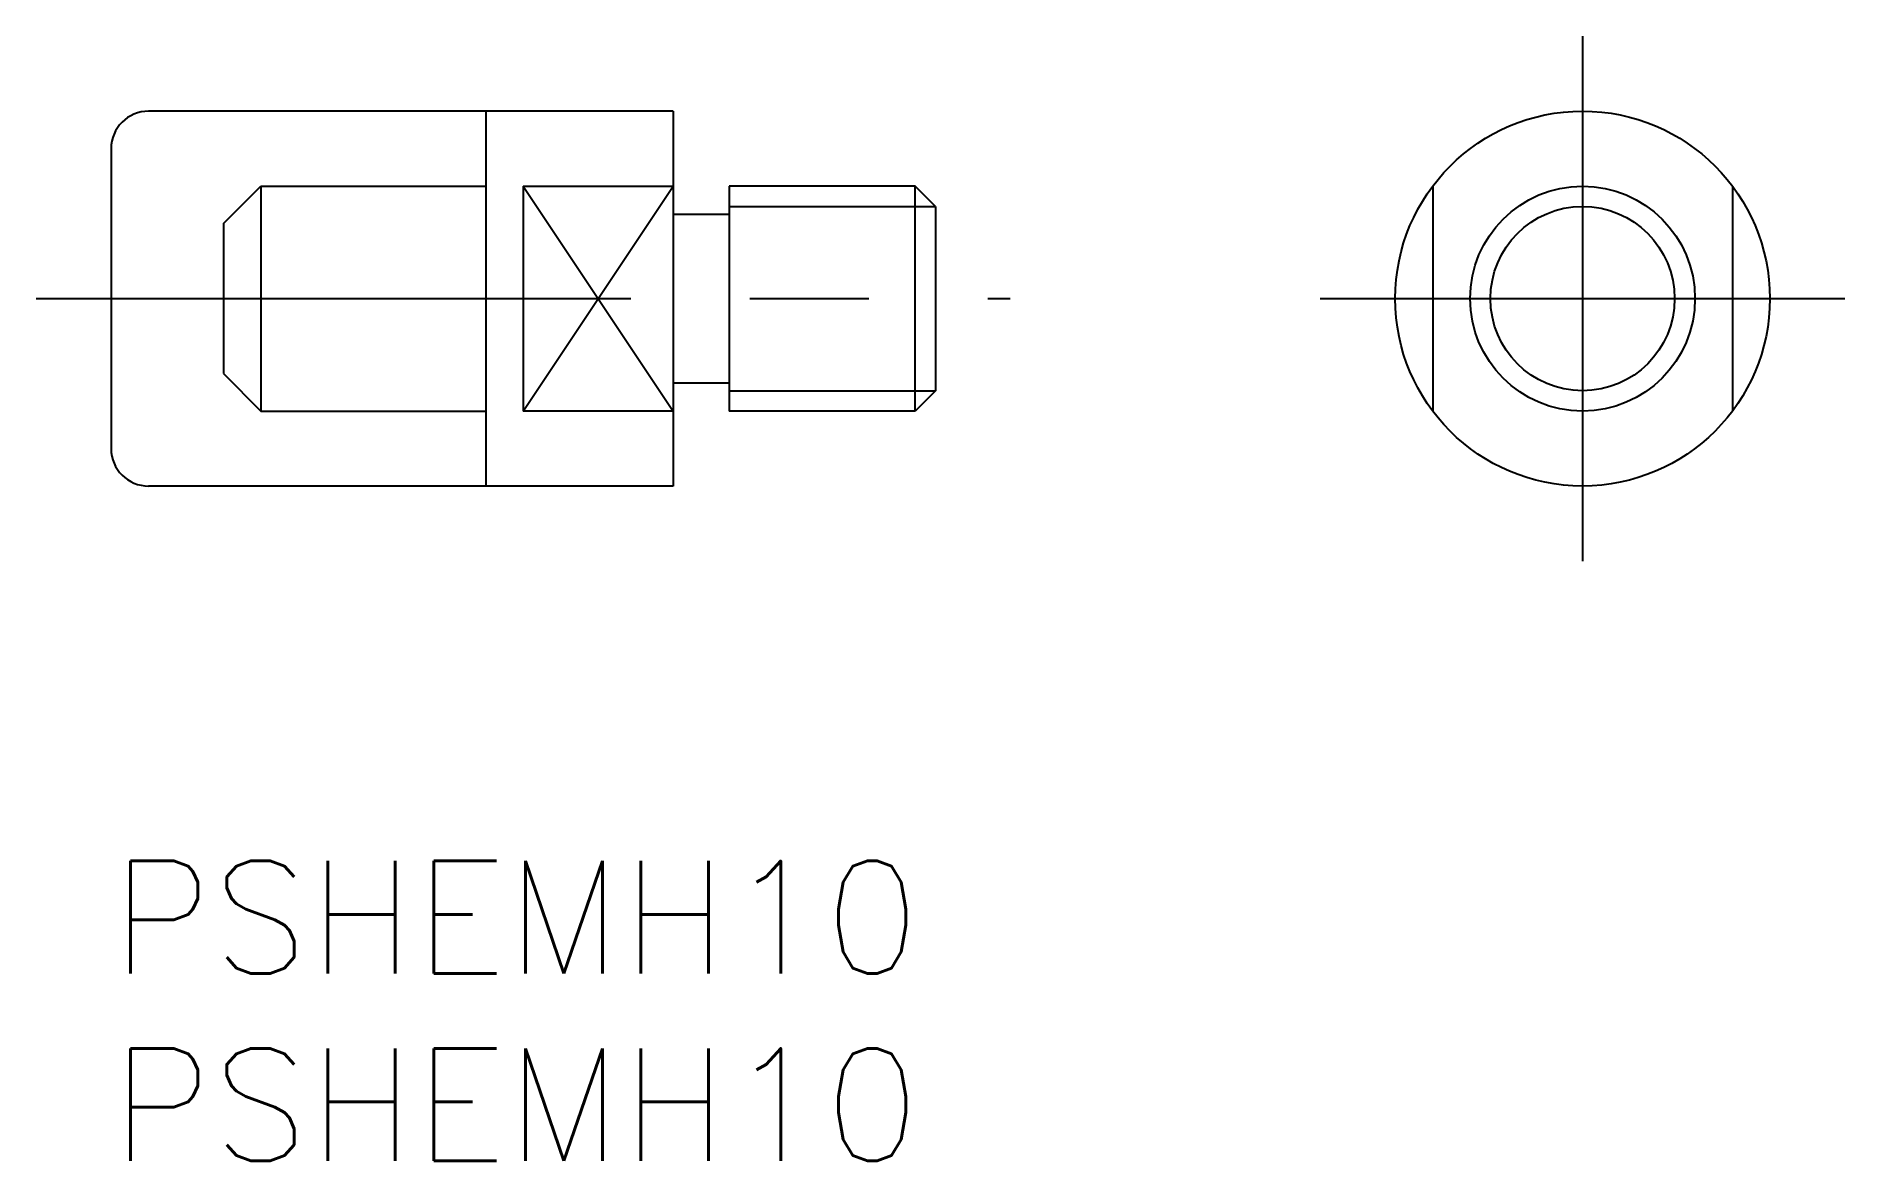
# Model space of a CAD drawing. Extents: x -2 to 46.3, y -8 to 22.
import ezdxf

# ---------------------------------------------------------------- set-up
doc = ezdxf.new("R2010")
doc.units = 0
doc.header["$LTSCALE"] = 0.5
doc.linetypes.add('CENTER', pattern=[50.8, 31.75, -6.35, 6.35, -6.35])
doc.linetypes.add('DASHED', pattern=[19.05, 12.7, -6.35])
for name, color, linetype in [('MSM_CENTER', 1, 'CENTER'), ('MSM_CONTINUOUS', 7, 'CONTINUOUS'), ('MSM_DASHED', 4, 'DASHED'), ('MSM_NARROW', 5, 'CONTINUOUS'), ('MSM_PART_NUMBER', 7, 'CONTINUOUS')]:
    doc.layers.add(name, color=color, linetype=linetype)
doc.styles.get("Standard").update_dxf_attribs({"font": 'txt.shx', "height": 3, "bigfont": 'bigfont.shx'})

# ---------------------------------------------------------------- blocks, each defined once
blk = doc.blocks.new('*U4')
at = {"layer": 'MSM_PART_NUMBER'}
blk.add_text('PSHEMH10', height=3, dxfattribs=at).set_placement((0, -3))
blk = doc.blocks.new('*U5')
at = {"layer": 'MSM_PART_NUMBER'}
blk.add_text('PSHEMH10', height=3, dxfattribs=at).set_placement((0, -8))

msp = doc.modelspace()

# ---------------------------------------------------------------- linework, layer by layer
at = {"layer": 'MSM_CENTER'}
for p, q in [((39.274, 22), (39.274, 8)), ((-2, 15), (24, 15)), ((32.274, 15), (46.274, 15))]:
    msp.add_line(p, q, dxfattribs=at)
at = {"layer": 'MSM_CONTINUOUS'}
for p, q in [((15, 20), (1, 20)), ((10, 20), (10, 10)), ((15, 20), (15, 10)), ((0, 19), (0, 11)), ((11, 18), (11, 12)), ((11, 18), (15, 18)), ((21.459, 18), (16.5, 18)), ((16.5, 18), (16.5, 12)), ((22, 17.459), (21.459, 18)), ((21.459, 12), (21.459, 18)), ((35.274, 18), (35.274, 12)), ((43.274, 18), (43.274, 12)), ((22, 17.459), (22, 12.541)), ((15, 17.25), (16.5, 17.25)), ((15, 12.75), (16.5, 12.75)), ((22, 12.541), (21.459, 12)), ((15, 12), (11, 12)), ((21.459, 12), (16.5, 12)), ((15, 10), (1, 10))]:
    msp.add_line(p, q, dxfattribs=at)
for radius in [5, 3]:
    msp.add_circle((39.274, 15), radius, dxfattribs=at)
for centre, start, end in [((1, 19), 90, 180), ((1, 11), 180, 270)]:
    msp.add_arc(centre, 1, start, end, dxfattribs=at)
at = {"layer": 'MSM_DASHED'}
for p, q in [((3, 17), (4, 18)), ((4, 18), (10, 18)), ((4, 18), (4, 12)), ((3, 17), (3, 13)), ((3, 13), (4, 12)), ((4, 12), (10, 12))]:
    msp.add_line(p, q, dxfattribs=at)
at = {"layer": 'MSM_NARROW'}
for p, q in [((11, 18), (15, 12)), ((11, 12), (15, 18)), ((16.5, 17.459), (22, 17.459)), ((16.5, 12.541), (22, 12.541))]:
    msp.add_line(p, q, dxfattribs=at)
msp.add_circle((39.274, 15), 2.458, dxfattribs=at)

# ---------------------------------------------------------------- block references
at = {"layer": 'MSM_CONTINUOUS'}
for name in ['*U4', '*U5']:
    msp.add_blockref(name, (0, 0), dxfattribs=at)

doc.saveas('drawing.dxf')
